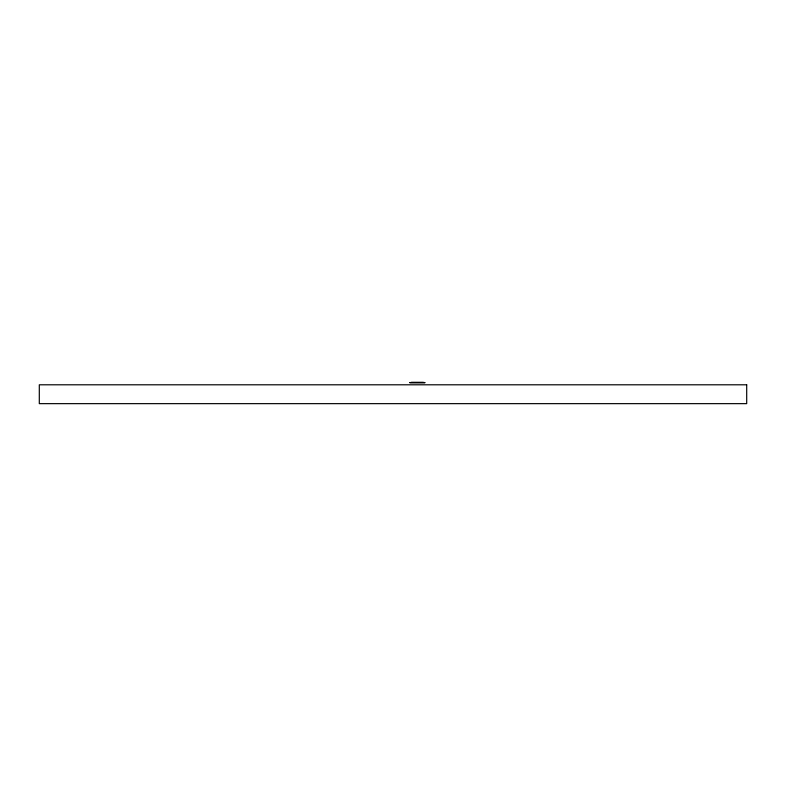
<?xml version="1.0" encoding="UTF-8"?>
<svg xmlns="http://www.w3.org/2000/svg" width="786" height="786" viewBox="0 0 786 786"><rect width="100%" height="100%" fill="white"/><g stroke="black" fill="none" stroke-linecap="round" stroke-linejoin="round"><path stroke-width="1.18" d="M411.343 382.35L423.418 382.35M409.978 382.546L424.784 382.546M409.801 382.743L424.951 382.743M746.7 384.796L39.3 384.796L39.3 403.65L746.7 403.65L746.7 384.796"/></g></svg>
